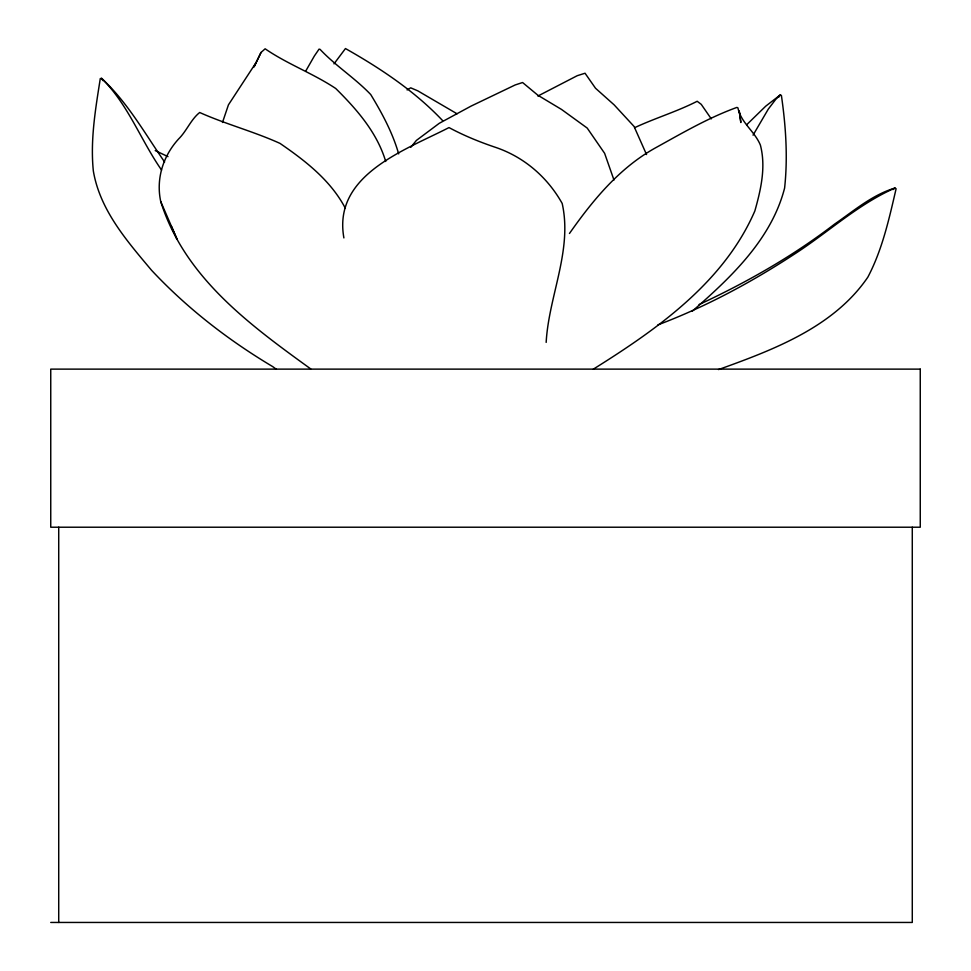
<?xml version="1.0" encoding="UTF-8"?>
<svg xmlns="http://www.w3.org/2000/svg" width="971" height="971" viewBox="0 0 971 971"><rect width="100%" height="100%" fill="white"/><g stroke="black" fill="none" stroke-linecap="round" stroke-linejoin="round"><path stroke-width="1.46" d="M546.163 342.399C548.724 295.961 572.647 250.336 562.185 203.461C547.316 176.904 523.478 156.44 494.421 146.985C478.776 141.657 463.555 135.406 449.003 127.577C404.519 150.42 332.604 175.011 343.892 237.919M222.48 122.48L228.44 104.844L256.247 62.326L261.029 52.458L265.132 48.805C287.477 64.159 313.16 73.444 335.735 88.495C356.782 109.335 377.1 132.542 385.718 161.489M256.247 62.326L254.038 66.926L261.029 52.458M305.889 70.798L314.373 55.99L319.046 49.145L320.054 49.351C335.626 65.931 355.022 78.068 370.74 94.563C382.113 113.255 392.624 132.784 398.668 153.891M753.047 135.175L768.292 109.116L775.78 99.309L780.15 95.037L781.388 95.376C785.818 125.975 787.954 157.217 784.604 188.071C771.447 239.352 730.762 277.645 692.202 311.254M778.693 97.209L780.15 95.037L765.731 106.167L746.675 124.737M334 63.855L345.458 48.55C380.401 68.298 414.872 91.225 442.606 120.598M569.455 233.489C592.868 200.135 619.486 167.777 655.68 147.75C682.115 133.136 708.417 117.722 736.904 107.417L737.924 107.854C740.849 122.674 754.698 131.267 760.39 145.092C766.107 167.109 760.863 189.588 754.868 210.913C723.99 282.306 657.209 329.193 593.305 369.174M410.769 147.337L416.377 140.431L439.268 123.305L471.044 106.118L515.188 84.95L522.58 82.523L537.983 95.316L561.517 109.432L587.188 128.051L604.617 153.321L613.975 180.036M892.968 189.6L895.007 188.034L896.099 188.775C889.12 218.827 882.336 249.681 867.843 277.16C833.688 327.251 773.365 349.827 718.528 369.563M407.092 89.939L410.709 87.827L417.821 90.861L457.05 113.789M537.885 96.044L577.223 75.702L585.04 73.238L595.514 88.24L614.121 104.844L634.039 126.424L646.528 154.547M699.071 304.554C746.748 282.355 792.761 256.247 834.526 224.155C853.812 210.877 872.176 194.868 895.007 188.034C857.951 204.274 827.814 232.652 793.999 254.402C751.19 282.379 705.844 306.775 657.95 324.86M634.731 127.638C655.231 118.061 676.981 111.592 697.166 101.275L701.232 104.334L711.282 118.875M50.747 922.45L912.279 922.45L912.279 527.217M155.226 150.578L167.995 156.634M276.395 369.32L272.742 366.637C228.161 340.068 187.027 308.208 151.525 270.241C126.837 240.796 99.952 210.161 93.337 170.957C90.194 140.115 95.486 109.031 100.28 78.615L101.567 78.335C127.371 102.089 144.8 133.379 164.609 162.011M310.696 368.895C249.377 324.557 184.551 277.221 160.725 201.531C155.882 178.907 163.007 156.137 178.47 139.12C186.65 131.134 190.814 119.53 199.686 112.502C225.915 124.227 253.783 131.51 279.976 143.38C305.44 160.858 330.759 180.448 345.385 208.34M161.562 170.046C140.698 140.164 127.978 104.055 101.567 78.335L102.877 80.581M171.442 226.352L176.965 239.084L160.725 201.531M58.721 527.217L58.721 922.45M920.253 369.126L50.747 369.126L50.747 527.217L920.253 527.217L920.253 369.126M739.671 113.619L739.186 110.949L740.849 122.528L739.671 113.619"/></g></svg>
